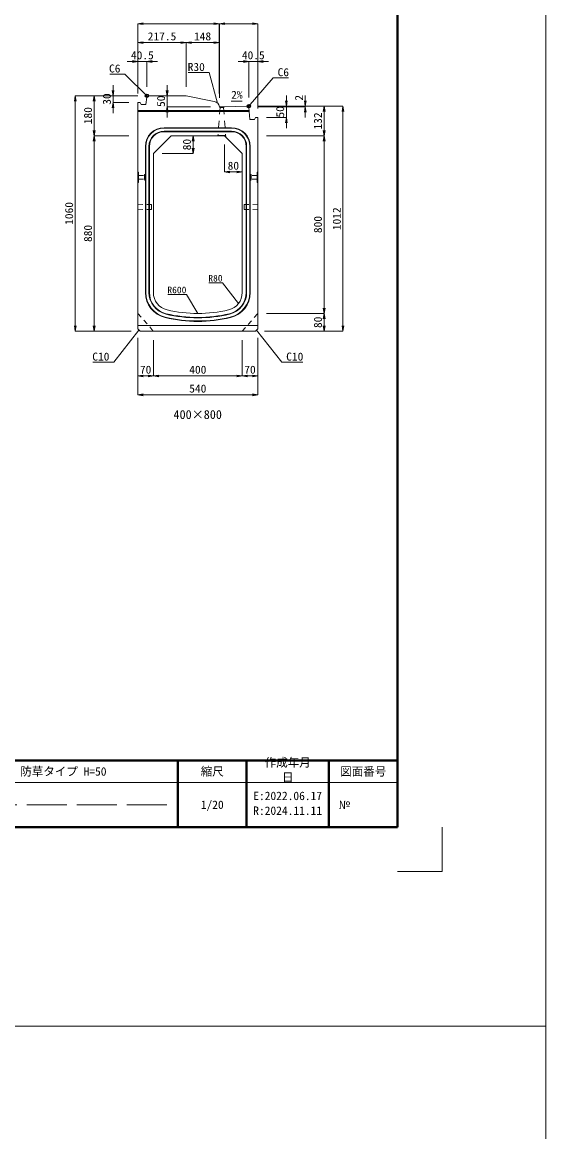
# Model space of a CAD drawing. Units: millimetres at full size. Extents: x -1267 to 18002, y -8040 to 14480.
# Drawn here: x 15643 to 18002, y 6165 to 11159 of the extents above; entities that cross this region are included whole.
import ezdxf
from ezdxf.enums import TextEntityAlignment as Align

# ---------------------------------------------------------------- set-up
doc = ezdxf.new("R2010")
doc.units = ezdxf.units.MM
doc.header["$LTSCALE"] = 30
doc.header["$PDMODE"] = 32
doc.header["$PDSIZE"] = 15
for name, pattern in [('DASHED', [7.5, 6, -1.5]), ('USER1', [1.35, 0.75, -0.6]), ('USER2', [2, 1, -1])]:
    doc.linetypes.add(name, pattern=pattern)
for name, color, linetype, lineweight in [('0_2', 7, 'Continuous', 13), ('Defpoints_3', 1, 'Continuous', 13), ('インサート', 3, 'USER1', 9), ('吊りマスター', 4, 'USER1', 9), ('図枠', 7, 'Continuous', 5), ('寸法線', 7, 'Continuous', 13), ('引出線', 4, 'Continuous', 13), ('排水孔', 30, 'USER1', 13), ('本体', 2, 'Continuous', 13), ('目地', 132, 'Continuous', 5)]:
    doc.layers.add(name, color=color, linetype=linetype, lineweight=lineweight)
doc.layers.add('作業エリア', color=11, linetype='Continuous')
doc.layers.add('文字', color=7, linetype='Continuous')
doc.styles.add('ＭＳ ゴシック', font='')
doc.styles.add('ＭＳ 明朝', font='')
doc.styles.get('ＭＳ ゴシック').set_extended_font_data('MS Gothic')
doc.styles.get('ＭＳ 明朝').set_extended_font_data('MS Mincho')

# ---------------------------------------------------------------- blocks, each defined once
blk = doc.blocks.new('open_arrow')
at = {"color": 0, "linetype": 'Continuous', "lineweight": -2}
blk.add_lwpolyline([(7.5, 1.25), (0, 0), (7.5, -1.25)], dxfattribs=at)

msp = doc.modelspace()

# ---------------------------------------------------------------- linework, layer by layer
at = {"layer": '0_2', "color": 5}
for p, q in [((18001.66, 14480.25), (18001.66, -8040.25)), ((-1267.22, 6640.08), (18001.66, 6640.08))]:
    msp.add_line(p, q, dxfattribs=at)
at = {"layer": 'Defpoints_3'}
for p in [(17534.44, 7536.97), (17334.44, 7336.97)]:
    msp.add_line(p, (17534.44, 7336.97), dxfattribs=at)
at = {"layer": 'インサート'}
for p, q in [((16167.64, 10469.83), (16194.64, 10469.83)), ((16167.64, 10469.83), (16167.64, 10452.83)), ((16167.64, 10452.83), (16194.64, 10452.83)), ((16197.64, 10473.83), (16194.64, 10473.83)), ((16194.64, 10473.83), (16194.64, 10448.83)), ((16194.64, 10448.83), (16197.64, 10448.83)), ((16197.64, 10448.83), (16197.64, 10473.83)), ((16671.24, 10473.83), (16674.24, 10473.83)), ((16671.24, 10448.83), (16671.24, 10473.83)), ((16674.24, 10448.83), (16671.24, 10448.83)), ((16674.24, 10473.83), (16674.24, 10448.83)), ((16701.24, 10469.83), (16674.24, 10469.83)), ((16701.24, 10452.83), (16674.24, 10452.83)), ((16701.24, 10469.83), (16701.24, 10452.83))]:
    msp.add_line(p, q, dxfattribs=at)
at = {"layer": '作業エリア'}
for p in [(16204.94, 10828.33), (16663.94, 10780.55)]:
    msp.add_point(p, dxfattribs=at)
at = {"layer": '吊りマスター'}
for p, q in [((16164.44, 10339.83), (16164.44, 10314.83)), ((16164.44, 10339.83), (16226.44, 10338.33)), ((16226.44, 10338.33), (16226.44, 10316.33)), ((16704.44, 10339.83), (16642.44, 10338.33)), ((16642.44, 10338.33), (16642.44, 10316.33)), ((16704.44, 10339.83), (16704.44, 10314.83)), ((16164.44, 10314.83), (16226.44, 10316.33)), ((16704.44, 10314.83), (16642.44, 10316.33))]:
    msp.add_line(p, q, dxfattribs=at)
at = {"layer": '図枠', "lineweight": 40}
for p, q in [((17334.44, 7536.97), (17334.44, 13076.97)), ((9534.44, 7836.97), (17334.44, 7836.97)), ((16344.44, 7536.97), (16344.44, 7836.97)), ((16654.44, 7536.97), (16654.44, 7836.97)), ((17024.44, 7536.97), (17024.44, 7836.97)), ((9534.44, 7536.97), (17334.44, 7536.97))]:
    msp.add_line(p, q, dxfattribs=at)
at = {"layer": '図枠', "lineweight": 13}
msp.add_line((17334.44, 7736.97), (14059.44, 7736.97), dxfattribs=at)
at = {"layer": '図枠', "linetype": 'DASHED', "lineweight": 9}
msp.add_line((16294.44, 7636.97), (14509.44, 7636.97), dxfattribs=at)
at = {"layer": '寸法線'}
for p, q in [((16164.44, 11152.38), (16529.94, 11152.38)), ((16164.44, 10838.33), (16164.44, 11152.38)), ((16481.94, 11152.38), (16579.87, 11152.38)), ((16529.94, 10838.33), (16529.94, 11152.38)), ((16529.94, 10838.33), (16529.94, 11152.38)), ((16531.87, 10818.33), (16531.87, 11152.38)), ((16531.87, 11152.38), (16704.44, 11152.38)), ((16531.87, 10818.33), (16531.87, 11152.38)), ((16704.44, 10815.33), (16704.44, 11152.38)), ((16164.44, 11067.38), (16381.94, 11067.38)), ((16164.44, 10838.33), (16164.44, 11067.38)), ((16381.94, 10868.33), (16381.94, 11067.38)), ((16381.94, 11067.38), (16529.94, 11067.38)), ((16381.94, 10868.33), (16381.94, 11067.38)), ((16529.94, 10838.33), (16529.94, 11067.38)), ((16116.44, 10982.38), (16252.94, 10982.38)), ((16164.44, 10838.33), (16164.44, 10982.38)), ((16204.94, 10868.33), (16204.94, 10982.38)), ((16615.94, 10982.38), (16752.44, 10982.38)), ((16663.94, 10820.55), (16663.94, 10982.38)), ((16704.44, 10770.55), (16704.44, 10982.38)), ((16052.69, 10750.33), (16052.69, 10876.33)), ((16296.44, 10876.33), (16296.44, 10730.33)), ((15882.69, 9768.33), (15882.69, 10828.33)), ((16164.94, 10828.33), (15882.69, 10828.33)), ((15967.69, 10648.33), (15967.69, 10828.33)), ((16164.94, 10828.33), (15967.69, 10828.33)), ((16164.94, 10828.33), (16052.69, 10828.33)), ((16124.44, 10798.33), (16052.69, 10798.33)), ((16833.22, 10682.55), (16833.22, 10828.55)), ((16918.22, 10730.33), (16918.22, 10828.55)), ((16491.87, 10778.33), (16296.44, 10778.33)), ((16703.94, 10780.55), (17003.22, 10780.55)), ((16703.94, 10780.55), (17088.22, 10780.55)), ((16703.94, 10780.55), (16833.22, 10780.55)), ((16703.94, 10780.55), (16918.22, 10780.55)), ((16703.94, 10778.33), (16918.22, 10778.33)), ((17003.22, 10648.33), (17003.22, 10780.55)), ((17088.22, 9768.33), (17088.22, 10780.55)), ((16744.44, 10730.55), (16833.22, 10730.55)), ((15967.69, 9768.33), (15967.69, 10648.33)), ((16124.44, 10648.33), (15967.69, 10648.33)), ((16124.44, 10648.33), (15967.69, 10648.33)), ((16413.29, 10568.33), (16413.29, 10648.33)), ((16744.44, 10648.33), (17003.22, 10648.33)), ((16744.44, 10648.33), (17003.22, 10648.33)), ((17003.22, 9848.33), (17003.22, 10648.33)), ((16554.44, 10608.33), (16554.44, 10485.25)), ((16274.44, 10568.33), (16413.29, 10568.33)), ((16554.44, 10485.25), (16634.44, 10485.25)), ((16744.44, 9848.33), (17003.22, 9848.33)), ((16744.44, 9848.33), (17003.22, 9848.33)), ((17003.22, 9768.33), (17003.22, 9848.33)), ((16134.44, 9768.33), (15882.69, 9768.33)), ((16134.44, 9768.33), (15967.69, 9768.33)), ((16164.44, 9738.33), (16164.44, 9567.18)), ((16164.44, 9738.33), (16164.44, 9482.18)), ((16704.44, 9738.33), (16704.44, 9567.18)), ((16704.44, 9738.33), (16704.44, 9482.18)), ((16734.44, 9768.33), (17003.22, 9768.33)), ((16734.44, 9768.33), (17088.22, 9768.33)), ((16234.44, 9728.33), (16234.44, 9567.18)), ((16234.44, 9728.33), (16234.44, 9567.18)), ((16634.44, 9728.33), (16634.44, 9567.18)), ((16634.44, 9728.33), (16634.44, 9567.18)), ((16164.44, 9567.18), (16234.44, 9567.18)), ((16234.44, 9567.18), (16634.44, 9567.18)), ((16634.44, 9567.18), (16704.44, 9567.18)), ((16164.44, 9482.18), (16704.44, 9482.18))]:
    msp.add_line(p, q, dxfattribs=at)
at = {"layer": '引出線'}
for points in [[(16207.57, 10825.36), (16106.14, 10925.56), (16037.79, 10925.56)], [(16523.84, 10794.2), (16486.04, 10932.44), (16391.36, 10932.44)], [(16661.19, 10777.5), (16773.74, 10908.8), (16842.09, 10908.8)], [(16585.35, 10803.28), (16634.05, 10804.26), (16585.31, 10803.28)], [(16617.2, 9892.76), (16545.94, 9985.86), (16483.71, 9985.86)], [(16434.44, 9848.33), (16383.07, 9933.08), (16298.9, 9933.08)], [(16169.44, 9773.33), (16056.46, 9628.9), (15961.79, 9628.9)], [(16699.44, 9773.33), (16812.42, 9628.9), (16907.09, 9628.9)]]:
    msp.add_lwpolyline(points, dxfattribs=at)
at = {"layer": '排水孔', "linetype": 'USER2'}
for p, q in [((16535.07, 10775.13), (16525.07, 10649.33)), ((16535.07, 10775.13), (16531.87, 10778.33)), ((16535.07, 10775.13), (16550.07, 10775.13)), ((16550.07, 10775.13), (16553.27, 10778.33)), ((16550.07, 10775.13), (16560.51, 10643.67)), ((16554.85, 10649.33), (16525.07, 10649.33)), ((16554.85, 10649.33), (16560.51, 10643.67))]:
    msp.add_line(p, q, dxfattribs=at)
at = {"layer": '本体'}
for p, q in [((16164.44, 9778.33), (16164.44, 10798.33)), ((16174.44, 10798.33), (16164.44, 10798.33)), ((16179.44, 10788.33), (16174.44, 10798.33)), ((16199.94, 10788.33), (16179.44, 10788.33)), ((16204.19, 10822.38), (16199.94, 10788.33)), ((16210.94, 10828.33), (16204.19, 10822.38)), ((16210.94, 10828.33), (16381.94, 10828.33)), ((16381.94, 10828.33), (16508.25, 10802.73)), ((16549.44, 10778.33), (16531.87, 10778.33)), ((16657.94, 10780.43), (16549.44, 10778.33)), ((16657.94, 10780.43), (16664.44, 10774.57)), ((16664.44, 10774.57), (16668.94, 10720.55)), ((16668.94, 10720.55), (16689.44, 10720.55)), ((16689.44, 10720.55), (16694.44, 10730.55)), ((16694.44, 10730.55), (16704.44, 10730.55)), ((16704.44, 9778.33), (16704.44, 10730.55)), ((16234.44, 10568.33), (16314.44, 10648.33)), ((16314.44, 10648.33), (16554.44, 10648.33)), ((16554.44, 10648.33), (16634.44, 10568.33)), ((16234.44, 9942.37), (16234.44, 10568.33)), ((16634.44, 10568.33), (16634.44, 9942.37)), ((16174.44, 9768.33), (16164.44, 9778.33)), ((16174.44, 9768.33), (16694.44, 9768.33)), ((16694.44, 9768.33), (16704.44, 9778.33))]:
    msp.add_line(p, q, dxfattribs=at)
at = {"layer": '本体', "lineweight": 9}
for p, q in [((16164.44, 10485.83), (16167.64, 10483.83)), ((16167.64, 10438.83), (16164.44, 10436.83)), ((16167.64, 10483.83), (16167.64, 10438.83)), ((16704.44, 10485.83), (16701.24, 10483.83)), ((16701.24, 10483.83), (16701.24, 10438.83)), ((16701.24, 10438.83), (16704.44, 10436.83)), ((16164.44, 9793.33), (16704.44, 9793.33))]:
    msp.add_line(p, q, dxfattribs=at)
at = {"layer": '本体', "linetype": 'USER1', "lineweight": 9}
for p, q in [((16164.44, 9848.33), (16234.44, 9768.33)), ((16634.44, 9768.33), (16704.44, 9848.33))]:
    msp.add_line(p, q, dxfattribs=at)
at = {"layer": '本体'}
for centre, radius, start, end in [((16502.29, 10773.33), 30, 9.60488, 78.54125), ((16314.44, 9942.37), 80, 180, 256.65764), ((16554.44, 9942.37), 80, 283.34236, 0), ((16434.44, 10448.33), 600, 256.65764, 283.34236)]:
    msp.add_arc(centre, radius, start, end, dxfattribs=at)
at = {"layer": '目地'}
for p, q in [((16665.54, 10761.33), (16164.44, 10761.33)), ((16665.87, 10757.33), (16164.44, 10757.33)), ((16586.44, 10684.33), (16282.44, 10684.33)), ((16586.44, 10682.33), (16282.44, 10682.33)), ((16586.44, 10668.33), (16282.44, 10668.33)), ((16586.44, 10666.33), (16282.44, 10666.33)), ((16198.44, 10600.33), (16198.44, 9942.37)), ((16200.44, 10600.33), (16200.44, 9942.37)), ((16214.44, 10600.33), (16214.44, 9942.37)), ((16216.44, 10600.33), (16216.44, 9942.37)), ((16652.44, 9942.37), (16652.44, 10600.33)), ((16654.44, 9942.37), (16654.44, 10600.33)), ((16668.44, 9942.37), (16668.44, 10600.33)), ((16670.44, 9942.37), (16670.44, 10600.33))]:
    msp.add_line(p, q, dxfattribs=at)
for centre, radius, start, end in [((16282.44, 10600.33), 84, 90, 180), ((16282.44, 10600.33), 82, 90, 180), ((16282.44, 10600.33), 68, 90, 180), ((16282.44, 10600.33), 66, 90, 180), ((16586.44, 10600.33), 84, 0, 90), ((16586.44, 10600.33), 82, 0, 90), ((16586.44, 10600.33), 68, 0, 90), ((16586.44, 10600.33), 66, 0, 90), ((16314.44, 9942.37), 116, 180, 256.65764), ((16314.44, 9942.37), 114, 180, 256.65764), ((16314.44, 9942.37), 100, 180, 256.65764), ((16314.44, 9942.37), 98, 180, 256.65764), ((16554.44, 9942.37), 98, 283.34236, 0), ((16554.44, 9942.37), 100, 283.34236, 0), ((16554.44, 9942.37), 114, 283.34236, 0), ((16554.44, 9942.37), 116, 283.34236, 0), ((16434.44, 10448.33), 620, 256.65764, 283.34236), ((16434.44, 10448.33), 618, 256.65764, 283.34236), ((16434.44, 10448.33), 636, 256.65764, 283.34236), ((16434.44, 10448.33), 634, 256.65764, 283.34236)]:
    msp.add_arc(centre, radius, start, end, dxfattribs=at)

# ---------------------------------------------------------------- block references
at = {"layer": '寸法線', "xscale": 3.2, "yscale": 3.2}
for p in [(16164.44, 11152.38), (16531.87, 11152.38), (16531.87, 11152.38), (16164.44, 11067.38), (16381.94, 11067.38), (16204.94, 10982.38), (16704.44, 10982.38), (16554.44, 10485.25), (16164.44, 9567.18), (16234.44, 9567.18), (16634.44, 9567.18), (16164.44, 9482.18)]:
    msp.add_blockref('open_arrow', p, dxfattribs=at)
for p, rotation in [((16529.94, 11152.38), 180), ((16529.94, 11152.38), 180), ((16704.44, 11152.38), 180), ((16381.94, 11067.38), 180), ((16529.94, 11067.38), 180), ((16164.44, 10982.38), 180), ((16663.94, 10982.38), 180), ((16052.69, 10828.33), 90), ((16296.44, 10828.33), 90), ((15882.69, 10828.33), 270), ((15967.69, 10828.33), 270), ((16052.69, 10798.33), 270), ((16833.22, 10780.55), 90), ((16918.22, 10780.55), 90), ((16296.44, 10778.33), 270), ((16918.22, 10778.33), 270), ((17003.22, 10780.55), 270), ((17088.22, 10780.55), 270), ((16833.22, 10730.55), 270), ((15967.69, 10648.33), 90), ((15967.69, 10648.33), 270), ((16413.29, 10648.33), 270), ((17003.22, 10648.33), 90), ((17003.22, 10648.33), 270), ((16413.29, 10568.33), 90), ((16634.44, 10485.25), 180), ((17003.22, 9848.33), 90), ((17003.22, 9848.33), 270), ((15882.69, 9768.33), 90), ((15967.69, 9768.33), 90), ((17003.22, 9768.33), 90), ((17088.22, 9768.33), 90), ((16234.44, 9567.18), 180), ((16634.44, 9567.18), 180), ((16704.44, 9567.18), 180), ((16704.44, 9482.18), 180)]:
    msp.add_blockref('open_arrow', p, dxfattribs=dict(at, rotation=rotation))
at = {"layer": '引出線'}
for p, xscale, yscale, rotation in [((16207.57, 10825.36), 0.16, 0.16, 135.3), ((16523.84, 10794.2), 0.16, 0.16, 105.3), ((16585.35, 10803.28), 0.16, 0.16, 1.1), ((16661.19, 10777.5), 0.16, 0.16, 49.4), ((16617.2, 9892.76), 0.133, 0.133, 127.4), ((16434.44, 9848.33), 0.133, 0.133, 121.2), ((16169.44, 9773.33), 0.16, 0.16, 232), ((16699.44, 9773.33), 0.16, 0.16, 308)]:
    msp.add_blockref('open_arrow', p, dxfattribs=dict(at, xscale=xscale, yscale=yscale, rotation=rotation))

# ---------------------------------------------------------------- texts
at = {"layer": '図枠', "style": 'ＭＳ ゴシック'}
for s, p in [('作成年月', (16735.84, 7846.2)), ('日', (16813.54, 7779.54)), ('E:2022.06.17', (16684.04, 7696.2)), ('R:2024.11.11', (16684.04, 7629.54))]:
    msp.add_text(s, height=37.98, dxfattribs=at).set_placement(p, align=Align.TOP_LEFT)
for s, p in [('ＩＢＣ排水側溝 乗り入れ一体 Ⅲ型 防草タイプ H=50', (15401.94, 7786.97)), ('縮尺', (16499.44, 7786.97)), ('図面番号', (17179.44, 7786.97)), ('1/20', (16499.44, 7636.97))]:
    msp.add_text(s, height=37.98, dxfattribs=at).set_placement(p, align=Align.MIDDLE_CENTER)
msp.add_text('№', height=37.98, dxfattribs=at).set_placement((17068.79, 7636.97), align=Align.MIDDLE_LEFT)
at = {"layer": '寸法線', "style": 'ＭＳ 明朝', "width": 1.05}
for s, p in [('217.5', (16273.19, 11095.38)), ('148', (16455.94, 11095.38)), ('40.5', (16184.69, 11010.38)), ('40.5', (16684.19, 11010.38)), ('80', (16594.44, 10513.25)), ('70', (16199.44, 9595.18)), ('400', (16434.44, 9595.18)), ('70', (16669.44, 9595.18)), ('540', (16434.44, 9510.18))]:
    msp.add_text(s, height=36.03, dxfattribs=at).set_placement(p, align=Align.MIDDLE_CENTER)
for s, p in [('30', (16024.69, 10813.33)), ('50', (16268.44, 10803.33)), ('2', (16890.22, 10818.8)), ('180', (15939.69, 10738.33)), ('50', (16805.22, 10755.55)), ('132', (16975.22, 10714.44)), ('80', (16385.29, 10608.33)), ('1060', (15854.69, 10298.33)), ('1012', (17060.22, 10274.44)), ('880', (15939.69, 10208.33)), ('800', (16975.22, 10248.33)), ('80', (16975.22, 9808.33))]:
    msp.add_text(s, height=36.03, rotation=90, dxfattribs=at).set_placement(p, align=Align.MIDDLE_CENTER)
at = {"layer": '引出線', "style": 'ＭＳ 明朝', "width": 1.05}
for s, height, p in [('C6', 36.03, (16086.14, 10968.76)), ('R30', 36.03, (16466.04, 10975.64)), ('R80', 30.02, (16545.94, 10021.86)), ('R600', 30.02, (16383.07, 9969.08)), ('C10', 36.03, (16036.46, 9672.1))]:
    msp.add_text(s, height=height, dxfattribs=at).set_placement(p, align=Align.TOP_RIGHT)
for s, p in [('C6', (16793.74, 10952)), ('C10', (16832.42, 9672.1))]:
    msp.add_text(s, height=36.03, dxfattribs=at).set_placement(p, align=Align.TOP_LEFT)
msp.add_text('2%', height=36.03, rotation=1.146, dxfattribs=at).set_placement((16584.37, 10850.17), align=Align.TOP_LEFT)
at = {"layer": '文字', "style": 'ＭＳ 明朝'}
msp.add_text('400×800', height=40.03, dxfattribs=at).set_placement((16433.96, 9393.36), align=Align.MIDDLE_CENTER)

doc.saveas('drawing.dxf')
